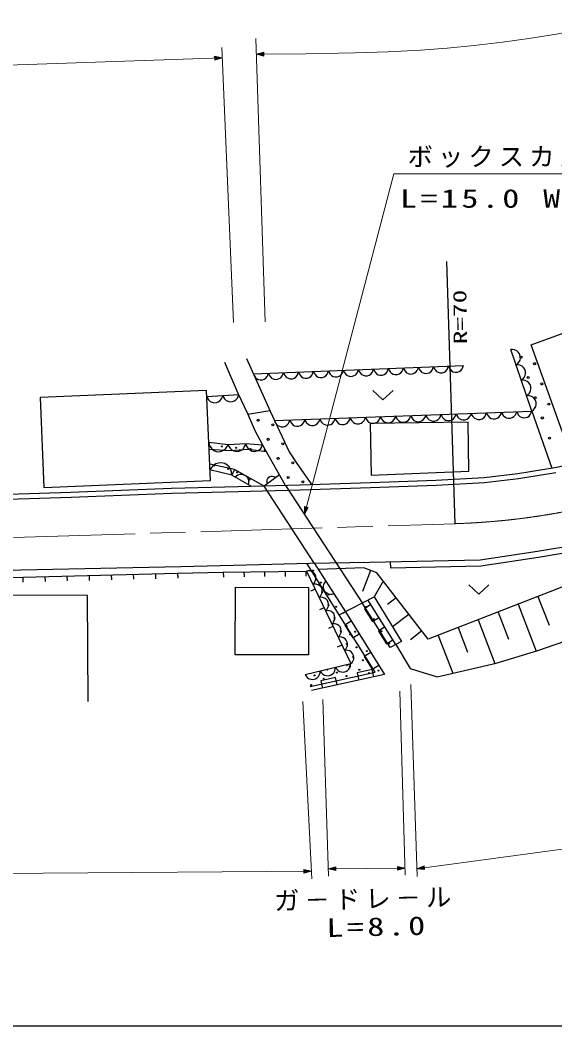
# Model space of a CAD drawing. Units: millimetres, scale not verified. Extents: x 40000 to 680000, y 20000 to 380000.
# Drawn here: x 391441 to 444258, y 205000 to 304240 of the extents above; entities that cross this region are included whole.
import ezdxf
from ezdxf.enums import TextEntityAlignment as Align

# ---------------------------------------------------------------- set-up
doc = ezdxf.new("R2010")
doc.units = ezdxf.units.MM
doc.header["$LTSCALE"] = 1000
doc.linetypes.add('CHAIN', pattern=[18.5, 12, -1.5, 3.5, -1.5])
for name, color, linetype, lineweight in [('M-BGD', 7, 'Continuous', 25), ('M-BGD-HTXT', 7, 'Continuous', 13), ('M-BMK', 2, 'CHAIN', 13), ('M-TTL-BAND', 7, 'Continuous', 25)]:
    doc.layers.add(name, color=color, linetype=linetype, lineweight=lineweight)
doc.styles.add('ＭＳ ゴシック', font='')
doc.styles.get('ＭＳ ゴシック').set_extended_font_data('MS Gothic')

# ---------------------------------------------------------------- blocks, each defined once
blk = doc.blocks.new('BUHIN367')
at = {"color": 7, "linetype": 'Continuous', "lineweight": 25}
blk.add_lwpolyline([(-304, 727), (-448, 603), (-554, 456), (-654, 248), (-675, 51), (-658, -143), (-564, -368), (-438, -516), (-284, -640), (-64, -715), (112, -739), (304, -727)], dxfattribs=at)
blk = doc.blocks.new('BUHIN372')
at = {"color": 7, "linetype": 'Continuous', "lineweight": 25}
blk.add_lwpolyline([(-273, 689), (-411, 574), (-513, 438), (-611, 244), (-633, 60), (-621, -123), (-536, -336), (-420, -478), (-278, -596), (-73, -671), (93, -697), (273, -689)], dxfattribs=at)
blk = doc.blocks.new('BUHIN373')
at = {"color": 7, "linetype": 'Continuous', "lineweight": 25}
blk.add_lwpolyline([(-631, -497), (-469, -605), (-296, -668), (-64, -710), (134, -676), (320, -607), (515, -453), (626, -289), (705, -104), (719, 132), (694, 312), (631, 497)], dxfattribs=at)
blk = doc.blocks.new('BUHIN374')
at = {"color": 7, "linetype": 'Continuous', "lineweight": 25}
blk.add_lwpolyline([(-274, 696), (-413, 580), (-516, 444), (-616, 248), (-639, 62), (-627, -122), (-542, -338), (-425, -481), (-282, -601), (-75, -676), (92, -703), (274, -696)], dxfattribs=at)
blk = doc.blocks.new('BUHIN394')
at = {"color": 7, "linetype": 'Continuous', "lineweight": 25}
blk.add_lwpolyline([(-418, 651), (-536, 506), (-613, 347), (-675, 128), (-661, -66), (-612, -250), (-482, -452), (-335, -574), (-165, -667), (60, -702), (235, -695), (418, -651)], dxfattribs=at)
blk = doc.blocks.new('BUHIN395')
at = {"color": 7, "linetype": 'Continuous', "lineweight": 25}
blk.add_lwpolyline([(-512, -511), (-356, -591), (-195, -629), (17, -642), (191, -591), (350, -510), (509, -351), (591, -193), (642, -19), (630, 194), (589, 352), (512, 511)], dxfattribs=at)
blk = doc.blocks.new('BUHIN413')
at = {"color": 7, "linetype": 'Continuous', "lineweight": 25}
blk.add_line((0, 0), (-470, -172), dxfattribs=at)
blk = doc.blocks.new('BUHIN414')
at = {"color": 7, "linetype": 'Continuous', "lineweight": 25}
blk.add_line((0, 0), (-353, 354), dxfattribs=at)
blk = doc.blocks.new('BUHIN415')
at = {"color": 7, "linetype": 'Continuous', "lineweight": 25}
blk.add_line((0, 0), (-467, -178), dxfattribs=at)
blk = doc.blocks.new('BUHIN3')
at = {"color": 7, "linetype": 'Continuous', "lineweight": 25}
blk.add_lwpolyline([(117, 1101), (-443, -156), (780, -786)], dxfattribs=at)
blk = doc.blocks.new('BUHIN423')
at = {"color": 7, "linetype": 'Continuous', "lineweight": 25}
blk.add_lwpolyline([(469, 585), (-116, 1054), (-1054, -116), (-469, -585)], dxfattribs=at)
blk = doc.blocks.new('BUHIN424')
at = {"color": 7, "linetype": 'Continuous', "lineweight": 25}
blk.add_lwpolyline([(395, -638), (1033, -243), (243, 1033), (-395, 638)], dxfattribs=at)
blk = doc.blocks.new('BUHIN425')
at = {"color": 7, "linetype": 'Continuous', "lineweight": 25}
blk.add_lwpolyline([(467, 586), (-119, 1054), (-1054, -119), (-467, -586)], dxfattribs=at)

msp = doc.modelspace()

# ---------------------------------------------------------------- linework, layer by layer
at = {"layer": 'M-BGD'}
for p, q in [((434395, 254553), (433583, 280407)), ((441919, 272186), (461488, 279442)), ((445791, 261366), (441919, 272186)), ((441982, 265667), (439904, 271744)), ((412988, 267389), (411677, 270450)), ((413806, 270859), (416138, 265666)), ((414493, 269330), (435224, 270154)), ((409862, 267683), (393418, 266990)), ((393418, 266990), (393792, 258121)), ((410236, 258814), (409862, 267683)), ((409886, 267110), (413033, 267293)), ((413935, 265394), (412988, 267389)), ((414664, 263713), (413935, 265394)), ((413948, 265366), (416117, 265713)), ((416138, 265666), (418008, 261638)), ((416577, 264719), (441982, 265667)), ((441982, 265667), (443966, 260025)), ((435687, 264583), (426029, 264449)), ((426029, 264449), (426100, 259326)), ((435754, 259749), (435687, 264583)), ((415636, 261863), (414664, 263713)), ((410077, 262586), (411989, 262366)), ((411989, 262366), (413734, 262468)), ((413734, 262468), (415393, 262325)), ((412202, 261741), (410107, 261875)), ((413969, 261886), (412202, 261741)), ((415764, 261638), (413969, 261886)), ((417643, 258311), (415636, 261863)), ((418008, 261638), (418768, 260476)), ((451473, 261472), (444247, 260070)), ((412624, 259897), (410167, 260441)), ((418768, 260476), (420264, 258387)), ((444247, 260070), (440598, 259474)), ((412346, 259353), (410191, 259873)), ((412624, 259897), (412346, 259353)), ((414286, 258225), (412346, 259353)), ((415529, 258257), (412624, 259897)), ((417049, 259362), (415529, 258257)), ((426100, 259326), (435754, 259749)), ((437263, 259073), (432498, 258814)), ((440598, 259474), (437263, 259073)), ((444346, 259580), (440668, 258979)), ((393792, 258121), (410236, 258814)), ((412967, 258191), (406397, 258017)), ((419104, 258348), (412967, 258191)), ((420516, 250623), (415529, 258257)), ((417643, 258311), (425236, 246746)), ((426046, 258580), (419104, 258348)), ((426063, 258081), (419117, 257848)), ((432498, 258814), (426046, 258580)), ((432521, 258315), (426063, 258081)), ((437307, 258575), (432521, 258315)), ((440668, 258979), (437307, 258575)), ((396455, 257637), (387238, 257334)), ((396471, 257137), (387246, 256834)), ((406397, 258017), (396455, 257637)), ((406413, 257517), (396471, 257137)), ((412980, 257692), (406413, 257517)), ((419117, 257848), (412980, 257692)), ((450844, 253223), (442541, 251795)), ((450966, 252635), (442636, 251203)), ((442541, 251795), (436891, 250958)), ((442636, 251203), (436941, 250358)), ((407313, 250292), (391511, 249973)), ((413789, 250443), (407313, 250292)), ((420034, 250613), (413789, 250443)), ((422952, 245575), (419806, 250607)), ((425996, 250736), (420034, 250613)), ((420516, 250623), (423577, 245856)), ((425383, 250189), (420890, 250041)), ((426678, 249706), (425383, 250189)), ((436891, 250958), (425996, 250736)), ((428040, 250178), (428027, 250777)), ((436941, 250358), (428040, 250178)), ((391511, 249973), (384037, 249683)), ((387338, 249176), (406992, 249673)), ((406992, 249673), (411511, 249775)), ((426031, 249947), (425253, 247858)), ((431738, 243147), (426678, 249706)), ((412681, 241620), (412703, 248273)), ((412703, 248273), (419932, 248250)), ((419932, 248250), (419911, 241597)), ((427311, 248886), (426404, 247345)), ((445546, 248522), (431738, 243147)), ((398104, 247470), (385708, 247510)), ((398174, 236996), (398104, 247470)), ((422952, 245575), (426404, 247345)), ((426404, 247345), (429113, 242932)), ((428576, 247246), (427716, 246583)), ((442587, 247371), (443685, 244551)), ((428002, 242332), (425236, 246746)), ((428546, 242626), (425787, 247028)), ((440615, 246603), (442410, 241990)), ((426498, 239904), (422952, 245575)), ((423577, 245856), (427428, 239674)), ((429841, 245607), (428233, 244366)), ((438642, 245835), (439683, 243160)), ((434697, 244299), (435634, 241891)), ((436670, 245067), (438341, 240772)), ((431106, 243967), (429987, 243104)), ((432724, 243531), (434177, 239799)), ((442557, 242034), (446088, 243244)), ((429113, 242932), (428002, 242332)), ((428546, 242626), (429959, 240256)), ((419911, 241597), (412681, 241620)), ((438455, 240799), (442557, 242034)), ((419580, 239672), (424097, 240742)), ((429959, 240256), (432616, 239434)), ((432616, 239434), (438455, 240799)), ((420097, 238486), (426498, 239904)), ((427428, 239674), (420223, 238087))]:
    msp.add_line(p, q, dxfattribs=at)
for points in [[(410077, 262586), (410123, 262358), (410217, 262158), (410379, 261927), (410576, 261788), (410792, 261690), (411089, 261656), (411321, 261702), (411545, 261792), (411756, 261981), (411887, 262155), (411989, 262366)], [(411989, 262366), (412066, 262169), (412180, 262005), (412362, 261823), (412560, 261730), (412769, 261676), (413039, 261692), (413241, 261769), (413427, 261885), (413586, 262087), (413676, 262263), (413734, 262468)], [(413734, 262468), (413780, 262272), (413865, 262102), (414011, 261905), (414185, 261790), (414375, 261711), (414632, 261689), (414833, 261734), (415024, 261818), (415201, 261986), (415311, 262140), (415393, 262325)], [(412346, 259353), (412325, 259621), (412246, 259862), (412093, 260149), (411887, 260336), (411654, 260478), (411320, 260558), (411047, 260539), (410779, 260466), (410512, 260280), (410337, 260100), (410191, 259873)], [(412667, 259166), (412806, 259285), (412957, 259366), (413163, 259437), (413351, 259432), (413530, 259389), (413731, 259272), (413857, 259138), (413954, 258977), (413998, 258761), (414002, 258590), (413964, 258412)], [(415885, 258516), (415849, 258632), (415841, 258746), (415853, 258891), (415906, 259004), (415981, 259102), (416106, 259193), (416222, 259234), (416346, 259250), (416490, 259218), (416595, 259175), (416693, 259104)], [(411511, 249775), (419723, 249881), (424097, 240742)], [(422452, 247609), (422274, 247566), (422102, 247563), (421887, 247593), (421722, 247683), (421582, 247803), (421457, 247999), (421406, 248176), (421392, 248363), (421452, 248575), (421527, 248730), (421641, 248871)]]:
    msp.add_lwpolyline(points, dxfattribs=at)
for centre, radius in [((440906, 270987), 99.5), ((442258, 270338), 99.5), ((441609, 268986), 99.5), ((442962, 268337), 99.5), ((442313, 266984), 99.5), ((443666, 266336), 99.5), ((443017, 264983), 99.5), ((414964, 264754), 99.5), ((416396, 264308), 99.5), ((443721, 262982), 99.5), ((411371, 262170), 49.8), ((412780, 262048), 49.8), ((415951, 262876), 99.5), ((417383, 262431), 99.5), ((414189, 261927), 49.8), ((415598, 261805), 49.8), ((416938, 260998), 99.5), ((410602, 260288), 49.8), ((418370, 260553), 99.5), ((411977, 259957), 49.8), ((412882, 259620), 49.8), ((417925, 259121), 99.5), ((414105, 258909), 49.8), ((419357, 258675), 99.5), ((420366, 249932), 49.8), ((420669, 249063), 49.8), ((421130, 248742), 49.8), ((421280, 247787), 49.8), ((421894, 247552), 49.8), ((421890, 246511), 49.8), ((422658, 246362), 49.8), ((425629, 246339), 49.8), ((422501, 245236), 49.8), ((426380, 245141), 49.8), ((423111, 243960), 49.8), ((424055, 243628), 49.8), ((424539, 243894), 49.8), ((427131, 243942), 49.8), ((423722, 242684), 49.8), ((424665, 242352), 49.8), ((427882, 242744), 49.8), ((424333, 241409), 49.8), ((425686, 241975), 49.8), ((424000, 240466), 49.8), ((424943, 240133), 49.8), ((425276, 241076), 49.8), ((420506, 239577), 49.8), ((421449, 239245), 49.8), ((422724, 239855), 49.8), ((423668, 239523), 49.8), ((426833, 240055), 49.8), ((420173, 238634), 49.8)]:
    msp.add_circle(centre, radius, dxfattribs=at)
for centre, start, end in [((423392, 245814), 252.37475, 336.09371), ((423696, 244433), 271.2646, 152.7774), ((424843, 242513), 325.84724, 98.19476), ((421781, 240188), 186.94052, 19.71056), ((425886, 239801), 333.61351, 231.37434)]:
    msp.add_arc(centre, 49.8, start, end, dxfattribs=at)
at = {"layer": 'M-BGD-HTXT'}
for p, q in [((415639, 274481), (414715, 302427)), ((412523, 274415), (411366, 301545)), ((411410, 300505), (340957, 298156)), ((419531, 255474), (428356, 289081)), ((428356, 289081), (465231, 289081)), ((430645, 219756), (430014, 238680)), ((421910, 219784), (421330, 237213)), ((428960, 238037), (429479, 219876)), ((419365, 237003), (420257, 219518)), ((430620, 220507), (467798, 225526)), ((421885, 220512), (429460, 220548)), ((330251, 219644), (420219, 220261))]:
    msp.add_line(p, q, dxfattribs=at)
for points in [[(505124, 319619), (500325, 318216), (495535, 316824), (490735, 315432), (485946, 314037), (481151, 312627), (476369, 311202), (471580, 309768), (466799, 308354), (461998, 306977), (458974, 306152), (455933, 305384), (451447, 304330), (446942, 303333), (444426, 302865), (441899, 302457), (439096, 302064), (436277, 301731), (433631, 301475), (430970, 301279), (427755, 301119), (424526, 301017), (419651, 300927), (414766, 300872)], [(414843, 300873), (415495, 301042), (415500, 300723), (414845, 300873)], [(415357, 300880), (415224, 300878), (415357, 300899), (415357, 300862), (415224, 300878)], [(411333, 300503), (410685, 300322), (410674, 300640), (411331, 300503)], [(410820, 300486), (410953, 300490), (410820, 300467), (410819, 300505), (410953, 300490)], [(419551, 255549), (419563, 256222), (419871, 256141), (419551, 255551)], [(419681, 256046), (419648, 255917), (419663, 256050), (419700, 256041), (419648, 255917)], [(420143, 220261), (419489, 220097), (419487, 220416), (420141, 220261)], [(421962, 220512), (422616, 220675), (422617, 220356), (421964, 220512)], [(422476, 220515), (422343, 220514), (422476, 220533), (422476, 220496), (422343, 220514)], [(429383, 220547), (428730, 220385), (428728, 220703), (429381, 220547)], [(428869, 220545), (429003, 220545), (428870, 220526), (428869, 220564), (429003, 220545)], [(430696, 220517), (431324, 220762), (431366, 220447), (430698, 220517)], [(431206, 220586), (431074, 220568), (431203, 220604), (431208, 220567), (431074, 220568)], [(419629, 220257), (419762, 220258), (419629, 220239), (419629, 220276), (419762, 220258)]]:
    msp.add_lwpolyline(points, dxfattribs=at)
for points in [[(414766, 300872), (415519, 300695), (415513, 301070)], [(414920, 300874), (415467, 301013), (415471, 300751)], [(414995, 300875), (415440, 300985), (415443, 300779)], [(415072, 300876), (415412, 300956), (415414, 300806)], [(415147, 300877), (415384, 300928), (415386, 300834)], [(411410, 300505), (410654, 300668), (410667, 300293)], [(411256, 300500), (410712, 300351), (410703, 300613)], [(411181, 300498), (410739, 300380), (410732, 300586)], [(411105, 300495), (410766, 300409), (410761, 300559)], [(411030, 300493), (410793, 300438), (410790, 300532)], [(419531, 255474), (419903, 256152), (419541, 256247)], [(419570, 255623), (419583, 256188), (419837, 256121)], [(419590, 255696), (419603, 256154), (419803, 256101)], [(419609, 255770), (419623, 256119), (419768, 256081)], [(419628, 255843), (419643, 256085), (419734, 256061)], [(420219, 220261), (419468, 220444), (419471, 220069)], [(420066, 220260), (419517, 220125), (419515, 220388)], [(419991, 220260), (419545, 220154), (419544, 220360)], [(419914, 220259), (419573, 220182), (419572, 220332)], [(421885, 220512), (422636, 220328), (422634, 220703)], [(422039, 220513), (422588, 220646), (422589, 220384)], [(422114, 220513), (422560, 220618), (422561, 220412)], [(422191, 220513), (422532, 220590), (422533, 220440)], [(422266, 220514), (422504, 220562), (422504, 220468)], [(429460, 220548), (428709, 220732), (428711, 220357)], [(429306, 220547), (428758, 220413), (428756, 220676)], [(429231, 220546), (428786, 220441), (428785, 220648)], [(429154, 220546), (428814, 220470), (428813, 220620)], [(429079, 220546), (428842, 220498), (428841, 220592)], [(430620, 220507), (431389, 220421), (431338, 220793)], [(430773, 220527), (431299, 220731), (431335, 220471)], [(430847, 220537), (431275, 220699), (431303, 220495)], [(430923, 220548), (431251, 220668), (431271, 220519)], [(430997, 220558), (431227, 220636), (431240, 220543)], [(419839, 220259), (419601, 220210), (419600, 220304)]]:
    msp.add_lwpolyline(points, close=True, dxfattribs=at)
at = {"layer": 'M-BMK'}
msp.add_line((372309, 252603), (434395, 254553), dxfattribs=at)
msp.add_arc((432197, 324519), 70000, 271.79951, 290.27364, dxfattribs=at)
at = {"layer": 'M-TTL-BAND'}
msp.add_line((40000, 205000), (579000, 205000), dxfattribs=at)

# ---------------------------------------------------------------- block references
at = {"layer": 'M-BGD', "rotation": 70.63936}
for name, p in [('BUHIN373', (440164, 270984)), ('BUHIN372', (418195, 269477)), ('BUHIN372', (419676, 269536)), ('BUHIN372', (421157, 269595)), ('BUHIN372', (422638, 269654)), ('BUHIN372', (424118, 269713)), ('BUHIN372', (425599, 269771)), ('BUHIN372', (427080, 269830)), ('BUHIN372', (428561, 269889)), ('BUHIN372', (430042, 269948)), ('BUHIN372', (431522, 270007)), ('BUHIN372', (433003, 270066)), ('BUHIN372', (434484, 270125)), ('BUHIN373', (440683, 269465)), ('BUHIN372', (415233, 269359)), ('BUHIN372', (416714, 269418)), ('BUHIN3', (427280, 267232)), ('BUHIN373', (441203, 267946)), ('BUHIN367', (410673, 267156)), ('BUHIN367', (412247, 267247)), ('BUHIN373', (441722, 266426)), ('BUHIN374', (438246, 265527)), ('BUHIN374', (439740, 265583)), ('BUHIN374', (441234, 265639)), ('BUHIN374', (417325, 264747)), ('BUHIN374', (418819, 264803)), ('BUHIN374', (420313, 264858)), ('BUHIN374', (421808, 264914)), ('BUHIN374', (423302, 264970)), ('BUHIN374', (424796, 265026)), ('BUHIN374', (426291, 265081)), ('BUHIN374', (427785, 265137)), ('BUHIN374', (429280, 265193)), ('BUHIN374', (430774, 265249)), ('BUHIN374', (432268, 265304)), ('BUHIN374', (433763, 265360)), ('BUHIN374', (435257, 265416)), ('BUHIN374', (436751, 265472)), ('BUHIN415', (391705, 249287)), ('BUHIN415', (393889, 249342)), ('BUHIN415', (396073, 249397)), ('BUHIN415', (398257, 249452)), ('BUHIN415', (400441, 249508)), ('BUHIN415', (402624, 249563)), ('BUHIN415', (404808, 249618)), ('BUHIN415', (406992, 249673)), ('BUHIN413', (411511, 249775)), ('BUHIN413', (413549, 249801)), ('BUHIN413', (415587, 249827)), ('BUHIN413', (417625, 249854)), ('BUHIN395', (420036, 249228)), ('BUHIN413', (419664, 249880)), ('BUHIN3', (436747, 248054)), ('BUHIN395', (420660, 247922)), ('BUHIN414', (420577, 248096)), ('BUHIN395', (421285, 246617)), ('BUHIN414', (421457, 246258)), ('BUHIN425', (426477, 245927)), ('BUHIN395', (421910, 245311)), ('BUHIN395', (422535, 244006)), ('BUHIN414', (422337, 244419)), ('BUHIN423', (424540, 244311)), ('BUHIN425', (427856, 243726)), ('BUHIN395', (423160, 242700)), ('BUHIN414', (423217, 242580)), ('BUHIN395', (423785, 241395)), ('BUHIN394', (423345, 240564)), ('BUHIN423', (426466, 241220)), ('BUHIN394', (420333, 239850)), ('BUHIN394', (421839, 240207)), ('BUHIN414', (424097, 240742)), ('BUHIN424', (425627, 239278)), ('BUHIN424', (422024, 238484))]:
    msp.add_blockref(name, p, dxfattribs=at)

# ---------------------------------------------------------------- texts
at = {"layer": 'M-BGD-HTXT', "style": 'ＭＳ ゴシック', "width": 1.5}
msp.add_text('R=70', height=1320, rotation=90.8, dxfattribs=at).set_placement((435977, 272268), align=Align.BOTTOM_LEFT)
at = {"layer": 'M-BGD-HTXT', "char_height": 1833, "attachment_point": 7, "style": 'ＭＳ ゴシック'}
for s, insert in [('\\T1.2;ボックスカルバ－ト', (429712, 289669)), ('\\T1.2;\\W1.35;L=15.0\\~W=2.0\\~H=1.5', (428961, 285696))]:
    msp.add_mtext(s, dxfattribs=dict(at, insert=insert))
at = {"layer": 'M-BGD-HTXT', "char_height": 1833, "attachment_point": 7, "rotation": 1.3, "style": 'ＭＳ ゴシック'}
for s, insert in [('\\T1.2;ガ－ドレ－ル', (416555, 216312)), ('\\T1.2;\\W1.35;L=8.0', (421707, 213736))]:
    msp.add_mtext(s, dxfattribs=dict(at, insert=insert))

doc.saveas('drawing.dxf')
